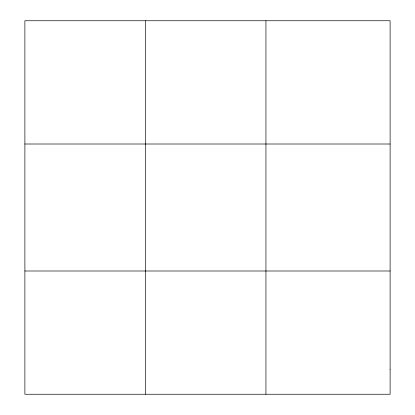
<?xml version="1.0" encoding="UTF-8"?>
<svg xmlns="http://www.w3.org/2000/svg" width="415" height="415" viewBox="0 0 415 415"><rect width="100%" height="100%" fill="white"/><g stroke="black" fill="none" stroke-linecap="round" stroke-linejoin="round"><path stroke-width="0.62" d="M145.411 394.25L145.411 20.75M265.937 394.25L265.937 20.75M24.89 144.005L390.11 144.005M24.89 270.995L390.11 270.995M390.11 369.599L390.11 394.25L24.89 394.25L24.89 20.75L390.11 20.75L390.11 369.599"/></g></svg>
